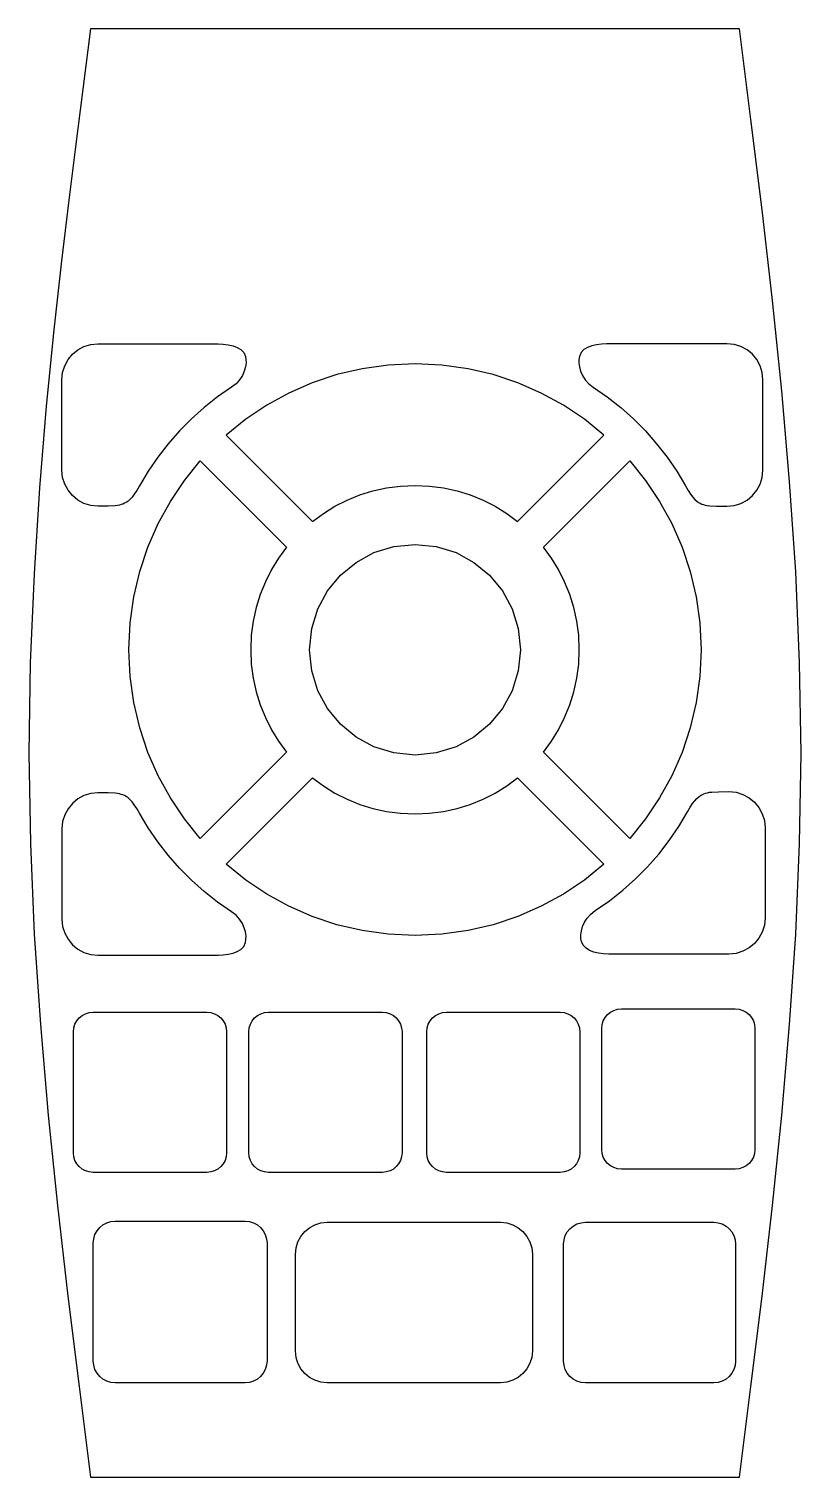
# Model space of a CAD drawing. Extents: x -37 to 32, y -51 to 79.
import ezdxf

# ---------------------------------------------------------------- set-up
doc = ezdxf.new("R2010")
doc.units = 0
doc.layers.add('LAYER_1', color=7, linetype='CONTINUOUS')

msp = doc.modelspace()

# ---------------------------------------------------------------- linework, layer by layer
at = {"layer": 'LAYER_1', "color": 250}
for points in [[(-31.4527, 78.6647), (-32.8277, 67.873), (-33.3997, 63.3414), (-34.0523, 57.9245), (-34.7371, 51.7488), (-35.4058, 44.9408), (-36.01, 37.6269), (-36.5015, 29.9337), (-36.8318, 21.9875), (-36.9527, 13.9148), (-36.8292, 5.8211), (-36.48, -2.2727), (-35.9375, -10.3664), (-35.2339, -18.4602), (-34.4014, -26.5539), (-33.4722, -34.6476), (-32.4786, -42.7414), (-31.4527, -50.8351), (26.5473, -50.8351), (27.5732, -42.7414), (28.5668, -34.6476), (29.496, -26.5539), (30.3285, -18.4602), (31.0321, -10.3664), (31.5746, -2.2727), (31.9238, 5.8211), (32.0473, 13.9148), (31.9238, 22.0085), (31.5746, 30.1023), (31.0321, 38.196), (30.3285, 46.2898), (29.496, 54.3835), (28.5668, 62.4772), (27.5732, 70.571), (26.5473, 78.6647), (-31.4527, 78.6647)], [(-30.785, 35.9843), (-31.4341, 36.0502), (-32.0396, 36.2392), (-32.5884, 36.538), (-33.0671, 36.9334), (-33.4624, 37.4121), (-33.7612, 37.9608), (-33.9503, 38.5664), (-34.0162, 39.2155), (-34.0162, 47.2874), (-33.9503, 47.9365), (-33.7612, 48.542), (-33.4624, 49.0907), (-33.0671, 49.5694), (-32.5884, 49.9648), (-32.0396, 50.2636), (-31.4341, 50.4526), (-30.785, 50.5185), (-20.4807, 50.5185), (-20.0379, 50.5114), (-19.5851, 50.484), (-19.1392, 50.4271), (-18.7172, 50.3318), (-18.3358, 50.1888), (-18.0121, 49.989), (-17.7631, 49.7235), (-17.6055, 49.383), (-17.559, 49.1136), (-17.5568, 48.7924), (-17.6054, 48.4346), (-17.7117, 48.0553), (-17.8821, 47.6697), (-18.1233, 47.2928), (-18.442, 46.9397), (-18.8447, 46.6256), (-20.0999, 45.7566), (-21.2975, 44.8139), (-22.4342, 43.801), (-23.5067, 42.7209), (-24.5117, 41.5771), (-25.446, 40.3727), (-26.3064, 39.111), (-27.0895, 37.7954), (-27.3268, 37.389), (-27.5438, 37.06), (-27.7427, 36.7989), (-27.9263, 36.5961), (-28.0969, 36.4422), (-28.2571, 36.3275), (-28.4094, 36.2427), (-28.5563, 36.1781), (-28.7017, 36.1258), (-28.8577, 36.0832), (-29.0381, 36.0495), (-29.2566, 36.0238), (-29.8625, 35.9931), (-30.785, 35.9843)], [(25.4162, 35.9843), (26.0653, 36.0502), (26.6708, 36.2392), (27.2196, 36.538), (27.6983, 36.9334), (28.0936, 37.4121), (28.3924, 37.9608), (28.5815, 38.5664), (28.6474, 39.2155), (28.6474, 47.2874), (28.5815, 47.9365), (28.3924, 48.542), (28.0936, 49.0907), (27.6983, 49.5694), (27.2196, 49.9648), (26.6708, 50.2636), (26.0653, 50.4526), (25.4162, 50.5185), (15.1119, 50.5185), (14.6691, 50.5114), (14.2163, 50.484), (13.7704, 50.4271), (13.3483, 50.3318), (12.967, 50.1888), (12.6433, 49.989), (12.3942, 49.7235), (12.2367, 49.383), (12.1902, 49.1136), (12.188, 48.7924), (12.2366, 48.4346), (12.3429, 48.0553), (12.5133, 47.6697), (12.7545, 47.2928), (13.0732, 46.9397), (13.4759, 46.6256), (14.7311, 45.7566), (15.9287, 44.8139), (17.0653, 43.801), (18.1378, 42.7209), (19.1429, 41.5771), (20.0772, 40.3727), (20.9376, 39.111), (21.7207, 37.7954), (21.958, 37.389), (22.175, 37.06), (22.3739, 36.7989), (22.5575, 36.5961), (22.7281, 36.4422), (22.8884, 36.3275), (23.0407, 36.2427), (23.1876, 36.1781), (23.3329, 36.1258), (23.4889, 36.0832), (23.6693, 36.0495), (23.8878, 36.0238), (24.4937, 35.9931), (25.4162, 35.9843)], [(6.7152, 34.6294), (14.4347, 42.3489), (12.6816, 43.761), (10.8065, 45.017), (8.8193, 46.107), (6.7299, 47.021), (4.5482, 47.7491), (2.2842, 48.2814), (-0.0523, 48.6081), (-2.4514, 48.7192), (-4.8505, 48.6081), (-7.1871, 48.2814), (-9.4511, 47.7491), (-11.6328, 47.021), (-13.7221, 46.107), (-15.7093, 45.017), (-17.5845, 43.761), (-19.3376, 42.3489), (-11.6181, 34.6294), (-10.6451, 35.3444), (-9.6135, 35.979), (-8.5279, 36.5286), (-7.393, 36.9887), (-6.2132, 37.3546), (-4.9933, 37.6216), (-3.7378, 37.7852), (-2.4514, 37.8408), (-1.165, 37.7852), (0.0904, 37.6216), (1.3103, 37.3545), (2.4901, 36.9887), (3.625, 36.5286), (4.7106, 35.9789), (5.7422, 35.3443), (6.7152, 34.6294)], [(-21.6453, 40.0412), (-13.9258, 32.3217), (-14.6407, 31.3487), (-15.2753, 30.3172), (-15.825, 29.2316), (-16.2851, 28.0966), (-16.6509, 26.9169), (-16.918, 25.6969), (-17.0816, 24.4415), (-17.1372, 23.1551), (-17.0816, 21.8687), (-16.918, 20.6133), (-16.651, 19.3933), (-16.2851, 18.2136), (-15.825, 17.0786), (-15.2754, 15.993), (-14.6408, 14.9615), (-13.9258, 13.9885), (-21.6453, 6.269), (-23.0574, 8.0221), (-24.3134, 9.8973), (-25.4034, 11.8845), (-26.3174, 13.9738), (-27.0455, 16.1555), (-27.5778, 18.4195), (-27.9045, 20.756), (-28.0156, 23.1551), (-27.9045, 25.5542), (-27.5778, 27.8907), (-27.0455, 30.1547), (-26.3174, 32.3364), (-25.4034, 34.4258), (-24.3134, 36.413), (-23.0574, 38.2881), (-21.6453, 40.0412)], [(9.0228, 32.3217), (16.7422, 40.0412), (18.1544, 38.2881), (19.4104, 36.4129), (20.5004, 34.4257), (21.4144, 32.3364), (22.1425, 30.1547), (22.6749, 27.8907), (23.0016, 25.5542), (23.1127, 23.1551), (23.0016, 20.756), (22.6749, 18.4195), (22.1425, 16.1555), (21.4144, 13.9738), (20.5004, 11.8844), (19.4104, 9.8972), (18.1544, 8.0221), (16.7422, 6.269), (9.0228, 13.9885), (9.7378, 14.9615), (10.3724, 15.993), (10.9221, 17.0786), (11.3822, 18.2136), (11.748, 19.3933), (12.0151, 20.6133), (12.1787, 21.8687), (12.2343, 23.1551), (12.1787, 24.4415), (12.0151, 25.6969), (11.7481, 26.9169), (11.3822, 28.0966), (10.9221, 29.2316), (10.3724, 30.3172), (9.7378, 31.3487), (9.0228, 32.3217)], [(-2.4514, 32.5745), (-0.5531, 32.3831), (1.2151, 31.8343), (2.8151, 30.9658), (4.2091, 29.8156), (5.3593, 28.4216), (6.2278, 26.8216), (6.7766, 25.0534), (6.968, 23.1551), (6.7766, 21.2568), (6.2278, 19.4886), (5.3593, 17.8886), (4.2091, 16.4946), (2.8151, 15.3444), (1.2151, 14.4759), (-0.5531, 13.9271), (-2.4514, 13.7357), (-4.3498, 13.9271), (-6.1179, 14.4759), (-7.718, 15.3444), (-9.112, 16.4946), (-10.2622, 17.8886), (-11.1307, 19.4886), (-11.6795, 21.2568), (-11.8709, 23.1551), (-11.6795, 25.0534), (-11.1307, 26.8216), (-10.2622, 28.4216), (-9.112, 29.8156), (-7.718, 30.9658), (-6.1179, 31.8343), (-4.3498, 32.3831), (-2.4514, 32.5745)], [(-19.3376, 3.9613), (-11.6181, 11.6808), (-10.6451, 10.9659), (-9.6135, 10.3313), (-8.5279, 9.7816), (-7.393, 9.3215), (-6.2132, 8.9557), (-4.9933, 8.6886), (-3.7378, 8.525), (-2.4514, 8.4694), (-1.165, 8.525), (0.0904, 8.6886), (1.3103, 8.9556), (2.4901, 9.3215), (3.625, 9.7816), (4.7106, 10.3312), (5.7422, 10.9658), (6.7152, 11.6808), (14.4347, 3.9613), (12.6816, 2.5492), (10.8064, 1.2932), (8.8192, 0.2032), (6.7299, -0.7108), (4.5482, -1.4389), (2.2842, -1.9712), (-0.0523, -2.2979), (-2.4514, -2.409), (-4.8505, -2.2979), (-7.187, -1.9712), (-9.4511, -1.4389), (-11.6328, -0.7108), (-13.7222, 0.2032), (-15.7094, 1.2932), (-17.5845, 2.5492), (-19.3376, 3.9613)], [(25.6046, 10.4638), (26.2537, 10.3979), (26.8592, 10.2089), (27.408, 9.9101), (27.8867, 9.5147), (28.282, 9.0361), (28.5808, 8.4874), (28.7699, 7.8818), (28.8358, 7.2327), (28.8358, -0.8392), (28.7699, -1.4883), (28.5808, -2.0938), (28.282, -2.6425), (27.8867, -3.1212), (27.408, -3.5166), (26.8592, -3.8154), (26.2537, -4.0044), (25.6046, -4.0703), (15.3002, -4.0703), (14.8575, -4.0632), (14.4047, -4.0358), (13.9588, -3.9789), (13.5367, -3.8836), (13.1554, -3.7406), (12.8317, -3.5408), (12.5827, -3.2753), (12.4251, -2.9348), (12.3786, -2.6654), (12.3764, -2.3442), (12.425, -1.9864), (12.5313, -1.6071), (12.7017, -1.2215), (12.9429, -0.8446), (13.2616, -0.4915), (13.6643, -0.1774), (14.9195, 0.6916), (16.1171, 1.6343), (17.2537, 2.6472), (18.3262, 3.7273), (19.3313, 4.8711), (20.2656, 6.0755), (21.126, 7.3372), (21.9091, 8.6528), (22.1464, 9.0592), (22.3633, 9.3882), (22.5623, 9.6493), (22.7459, 9.8521), (22.9165, 10.006), (23.0767, 10.1207), (23.229, 10.2055), (23.3759, 10.2701), (23.5212, 10.3224), (23.6773, 10.365), (23.8576, 10.3987), (24.0761, 10.4244), (24.682, 10.4551), (25.6046, 10.4638)], [(-30.785, 10.3579), (-31.4341, 10.292), (-32.0396, 10.103), (-32.5884, 9.8042), (-33.0671, 9.4088), (-33.4624, 8.9301), (-33.7612, 8.3814), (-33.9503, 7.7759), (-34.0162, 7.1268), (-34.0162, -0.9452), (-33.9503, -1.5943), (-33.7612, -2.1998), (-33.4624, -2.7485), (-33.0671, -3.2272), (-32.5884, -3.6226), (-32.0396, -3.9214), (-31.4341, -4.1104), (-30.785, -4.1763), (-20.4807, -4.1763), (-20.0379, -4.1692), (-19.5851, -4.1417), (-19.1392, -4.0849), (-18.7172, -3.9895), (-18.3358, -3.8465), (-18.0121, -3.6468), (-17.7631, -3.3813), (-17.6055, -3.0408), (-17.559, -2.7714), (-17.5568, -2.4502), (-17.6054, -2.0924), (-17.7117, -1.7131), (-17.8821, -1.3274), (-18.1233, -0.9505), (-18.442, -0.5975), (-18.8447, -0.2834), (-20.0999, 0.5856), (-21.2975, 1.5283), (-22.4342, 2.5413), (-23.5067, 3.6213), (-24.5117, 4.7652), (-25.446, 5.9695), (-26.3064, 7.2312), (-27.0895, 8.5468), (-27.3268, 8.9532), (-27.5438, 9.2822), (-27.7427, 9.5433), (-27.9263, 9.7461), (-28.0969, 9.9001), (-28.2571, 10.0148), (-28.4094, 10.0996), (-28.5563, 10.1642), (-28.7017, 10.2165), (-28.8577, 10.259), (-29.0381, 10.2927), (-29.2566, 10.3184), (-29.8625, 10.3492), (-30.785, 10.3579)], [(15.9928, -8.9671), (26.1668, -8.9671), (26.5198, -9.003), (26.8491, -9.1058), (27.1475, -9.2683), (27.4078, -9.4833), (27.6228, -9.7436), (27.7854, -10.0421), (27.8881, -10.3714), (27.924, -10.7244), (27.924, -21.5401), (27.8881, -21.8931), (27.7854, -22.2224), (27.6228, -22.5209), (27.4078, -22.7812), (27.1475, -22.9962), (26.8491, -23.1587), (26.5198, -23.2615), (26.1668, -23.2974), (15.9928, -23.2974), (15.6398, -23.2615), (15.3105, -23.1587), (15.012, -22.9962), (14.7517, -22.7812), (14.5367, -22.5209), (14.3742, -22.2224), (14.2714, -21.8931), (14.2355, -21.5401), (14.2355, -10.7244), (14.2714, -10.3714), (14.3742, -10.0421), (14.5367, -9.7436), (14.7517, -9.4833), (15.012, -9.2683), (15.3105, -9.1058), (15.6398, -9.003), (15.9928, -8.9671)], [(-31.2212, -9.2614), (-21.0471, -9.2614), (-20.6941, -9.2973), (-20.3648, -9.4001), (-20.0664, -9.5626), (-19.8061, -9.7776), (-19.5911, -10.0379), (-19.4286, -10.3364), (-19.3258, -10.6657), (-19.2899, -11.0187), (-19.2899, -21.8344), (-19.3258, -22.1874), (-19.4286, -22.5167), (-19.5911, -22.8151), (-19.8061, -23.0754), (-20.0664, -23.2904), (-20.3648, -23.453), (-20.6941, -23.5557), (-21.0471, -23.5916), (-31.2212, -23.5916), (-31.5742, -23.5557), (-31.9035, -23.453), (-32.202, -23.2904), (-32.4623, -23.0754), (-32.6773, -22.8151), (-32.8398, -22.5167), (-32.9426, -22.1874), (-32.9785, -21.8344), (-32.9785, -11.0187), (-32.9426, -10.6657), (-32.8398, -10.3364), (-32.6773, -10.0379), (-32.4623, -9.7776), (-32.202, -9.5626), (-31.9035, -9.4001), (-31.5742, -9.2973), (-31.2212, -9.2614)], [(-15.5428, -9.2614), (-5.3688, -9.2614), (-5.0158, -9.2973), (-4.6865, -9.4001), (-4.388, -9.5626), (-4.1277, -9.7776), (-3.9126, -10.0379), (-3.7501, -10.3364), (-3.6473, -10.6657), (-3.6114, -11.0187), (-3.6114, -21.8344), (-3.6473, -22.1874), (-3.7501, -22.5167), (-3.9126, -22.8151), (-4.1277, -23.0754), (-4.388, -23.2904), (-4.6865, -23.453), (-5.0158, -23.5557), (-5.3688, -23.5916), (-15.5428, -23.5916), (-15.8958, -23.5557), (-16.2251, -23.453), (-16.5236, -23.2904), (-16.7839, -23.0754), (-16.9989, -22.8151), (-17.1614, -22.5167), (-17.2642, -22.1874), (-17.3001, -21.8344), (-17.3001, -11.0187), (-17.2642, -10.6657), (-17.1614, -10.3364), (-16.9989, -10.0379), (-16.7839, -9.7776), (-16.5236, -9.5626), (-16.2251, -9.4001), (-15.8958, -9.2973), (-15.5428, -9.2614)], [(0.3497, -9.2614), (10.5237, -9.2614), (10.8767, -9.2973), (11.206, -9.4001), (11.5044, -9.5626), (11.7647, -9.7776), (11.9797, -10.0379), (12.1423, -10.3364), (12.245, -10.6657), (12.2809, -11.0187), (12.2809, -21.8344), (12.245, -22.1874), (12.1423, -22.5167), (11.9797, -22.8151), (11.7647, -23.0754), (11.5044, -23.2904), (11.206, -23.453), (10.8767, -23.5557), (10.5237, -23.5916), (0.3497, -23.5916), (-0.0033, -23.5557), (-0.3326, -23.453), (-0.6311, -23.2904), (-0.8914, -23.0754), (-1.1064, -22.8151), (-1.2689, -22.5167), (-1.3717, -22.1874), (-1.4076, -21.8344), (-1.4076, -11.0187), (-1.3717, -10.6657), (-1.2689, -10.3364), (-1.1064, -10.0379), (-0.8914, -9.7776), (-0.6311, -9.5626), (-0.3326, -9.4001), (-0.0033, -9.2973), (0.3497, -9.2614)], [(-29.2476, -27.9554), (-17.636, -27.9554), (-17.242, -27.9954), (-16.8744, -28.1102), (-16.5413, -28.2916), (-16.2507, -28.5316), (-16.0107, -28.8222), (-15.8293, -29.1553), (-15.7146, -29.5228), (-15.6746, -29.9168), (-15.6746, -40.45), (-15.7146, -40.844), (-15.8293, -41.2116), (-16.0107, -41.5446), (-16.2507, -41.8352), (-16.5413, -42.0752), (-16.8744, -42.2566), (-17.242, -42.3713), (-17.636, -42.4113), (-29.2476, -42.4113), (-29.6416, -42.3713), (-30.0092, -42.2566), (-30.3423, -42.0752), (-30.6329, -41.8352), (-30.8729, -41.5446), (-31.0543, -41.2116), (-31.169, -40.844), (-31.209, -40.45), (-31.209, -29.9168), (-31.169, -29.5228), (-31.0543, -29.1553), (-30.8729, -28.8222), (-30.6329, -28.5316), (-30.3423, -28.2916), (-30.0092, -28.1102), (-29.6416, -27.9954), (-29.2476, -27.9554)], [(-10.2911, -28.0522), (5.1815, -28.0522), (5.7545, -28.1104), (6.289, -28.2773), (6.7735, -28.541), (7.1961, -28.8901), (7.5451, -29.3126), (7.8089, -29.7971), (7.9758, -30.3317), (8.034, -30.9047), (8.034, -39.5586), (7.9758, -40.1317), (7.8089, -40.6663), (7.5451, -41.1507), (7.1961, -41.5733), (6.7735, -41.9224), (6.289, -42.1862), (5.7545, -42.3531), (5.1815, -42.4113), (-10.2911, -42.4113), (-10.8641, -42.3531), (-11.3986, -42.1862), (-11.8831, -41.9224), (-12.3057, -41.5733), (-12.6547, -41.1507), (-12.9185, -40.6663), (-13.0854, -40.1317), (-13.1436, -39.5586), (-13.1436, -30.9047), (-13.0854, -30.3317), (-12.9185, -29.7971), (-12.6547, -29.3126), (-12.3057, -28.8901), (-11.8831, -28.541), (-11.3986, -28.2773), (-10.8641, -28.1104), (-10.2911, -28.0522)], [(12.7754, -28.0522), (24.2572, -28.0522), (24.6486, -28.092), (25.0137, -28.2059), (25.3446, -28.3861), (25.6333, -28.6245), (25.8717, -28.9131), (26.0519, -29.244), (26.1658, -29.6091), (26.2056, -30.0004), (26.2056, -40.4629), (26.1658, -40.8543), (26.0519, -41.2195), (25.8717, -41.5503), (25.6333, -41.839), (25.3446, -42.0774), (25.0137, -42.2576), (24.6486, -42.3715), (24.2572, -42.4113), (12.7754, -42.4113), (12.384, -42.3715), (12.0189, -42.2576), (11.6881, -42.0774), (11.3994, -41.839), (11.161, -41.5503), (10.9808, -41.2195), (10.8669, -40.8543), (10.8271, -40.4629), (10.8271, -30.0004), (10.8669, -29.6091), (10.9808, -29.244), (11.161, -28.9131), (11.3994, -28.6245), (11.6881, -28.3861), (12.0189, -28.2059), (12.384, -28.092), (12.7754, -28.0522)]]:
    msp.add_lwpolyline(points, dxfattribs=at)

doc.saveas('drawing.dxf')
